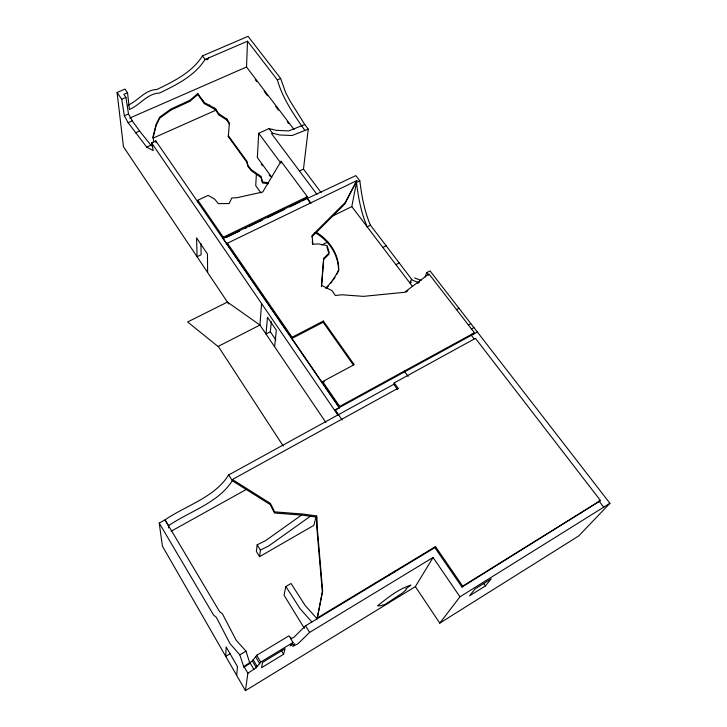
<?xml version="1.0" encoding="UTF-8"?>
<svg xmlns="http://www.w3.org/2000/svg" width="727" height="727" viewBox="0 0 727 727"><rect width="100%" height="100%" fill="white"/><g stroke="black" fill="none" stroke-linecap="round" stroke-linejoin="round"><path stroke-width="1.09" d="M229.359 124.072L226.906 120.109L218.809 114.848L215.201 109.477L215.201 108.45L204.351 102.607L197.78 93.547L189.901 100.271L170.881 109.05L159.667 117.147L156.096 124.344L153.015 136.658L153.751 142.138M218.809 114.848L218.818 113.83L215.201 108.45M223.234 238.992L223.262 237.193L197.826 200.225L208.149 195.39L214.629 199.107L218.327 203.624L229.141 203.551L231.84 197.953L236.793 197.744L262.738 191.983L281.049 161.267L307.339 196.69L307.094 198.553L310.765 203.487M226.906 120.109L226.924 119.092L218.818 113.83M268.299 183.722L262.465 182.94L261.02 177.443L251.342 170.772L247.88 166.438L246.926 162.321L228.323 136.685L228.351 135.676L246.962 161.33L247.925 165.456L251.397 169.791L261.084 176.47L262.529 181.968L268.372 182.759M227.378 245.008L227.415 243.218L356.857 180.569L344.907 203.887L311.865 236.802M294.162 129.651L246.526 67.02L247.516 41.203L205.141 59.423C194.554 75.981 176.716 84.677 159.558 93.047C146.936 93.556 140.229 105.015 129.415 109.477L127.543 92.774L125.008 89.094L117.083 92.483L123.445 146.727L228.669 303.95M243.518 157.641L243.554 156.65M461.99 587.089L462.699 586.135L435.5 546.586L434.873 547.631L461.99 587.089L600.511 500.576L475.449 338.337L394.234 382.902L398.069 388.227L232.367 479.511L232.313 480.729C217.855 503.257 189.774 511.136 168.455 525.739L168.709 527.966M256.367 174.344L255.722 185.639L261.011 192.973M321.107 192.564L303.477 169.073L308.257 129.106L304.767 124.562L288.664 130.915L276.251 130.351L269.035 128.579L258.712 133.295L257.331 157.541L271.853 177.388M261.593 303.586L259.93 325.06L325.878 422.46M321.416 286.629L323.57 259.484L329.067 254.15M228.323 136.685L229.378 123.054L226.924 119.092M281.049 161.267L280.876 163.184L258.712 133.295M236.675 675.392L237.493 666.632L226.152 646.957L225.724 656.336L230.404 653.528M275.878 339.936L270.344 331.794L271.316 321.707M274.597 346.724L276.351 330.222L267.5 317.254L266 334.029L270.344 331.794M301.396 515.17L265.555 540.652L257.158 544.823L256.386 551.475L259.566 556.664L313.882 525.33L316.227 516.134M415.362 586.607L245.444 690.65L162.421 546.15L159.222 523.067L165.029 519.86L219.563 611.561L222.344 613.706L236.121 640.142L245.98 651.156L249.934 663.487L243.863 667.159L243.945 666.468L252.342 660.97L256.713 655.291L288.992 635.789L293.026 642.468L290.155 645.885L294.808 643.722L292.817 646.376L297.825 643.877L309.611 632.408L433.083 557.482L459.964 596.803L439.78 623.139L415.362 586.607L433.083 557.482M259.566 556.664L260.402 550.094L257.158 544.823M291.9 338.882L292.118 337.273L227.415 243.218M245.444 690.65L247.862 673.22L243.945 666.468M353.249 364.854L323.133 322.243L323.351 321.043L292.118 337.273M336.601 274.57A81.688 68.838 4.2 0 0 338.528 270.844L338.718 269.862A51.926 44.247 6.1 0 0 316.754 232.504M412.518 286.483L351.804 206.613L356.484 182.45L359.847 180.823L355.821 175.625L307.094 198.553M304.368 628.364L284.012 595.131L285.893 586.507L291.027 583.472L305.104 605.409L317.126 618.786L322.325 591.969L316.772 526.612L316.527 517.106L302.841 515.207L274.47 512.998L270.253 504.602L232.313 480.729L228.714 474.922C214.447 497.532 186.294 505.292 165.029 519.86L168.455 525.739M317.126 618.786L322.643 591.024L317.063 525.512L316.818 515.979L303.095 514.071L274.633 511.863L270.417 503.438L232.367 479.511M290.664 637.843L290.809 637.106M322.306 383.12L322.615 381.602L354.194 364.645L323.351 321.043M335.065 410.219L339.336 407.892L155.814 140.893L151.534 142.81L338.028 415.235L335.156 409.837L477.366 332.039M339.336 407.892L339.691 406.429L474.404 332.766L428.966 273.934L404.612 292.281L363.427 296.362L341.963 294.78L335.311 295.489L332.057 290.673L321.634 285.375L323.779 258.185L329.295 252.851L327.132 245.617L318.626 243.963L312.892 244.163L312.056 235.484L345.161 202.524L356.857 180.569M153.088 137.667L156.169 125.362L159.731 118.165L170.936 110.077L189.929 101.298L197.799 94.583L197.78 93.547M283.594 654.282L285.075 648.693L262.574 662.361L261.556 667.695L283.594 654.282L281.358 650.538M425.24 276.878L426.613 272.707L430.048 270.907L609.917 503.302L578.765 535.908L439.78 623.139M228.133 475.249L393.761 384.31L394.234 382.902M398.069 388.227L397.496 389.499L393.761 384.31M405.148 370.634L404.748 371.77L408.138 376.413M471.896 334.129L471.378 335.311L474.14 338.9M473.877 333.947L474.404 332.766M389.236 575.211L389.736 574.23M394.652 571.94L395.17 570.949M208.54 57.96L207.604 59.705L205.141 59.423L202.506 55.87L248.061 36.35L280.631 78.443L285.802 92.947L290.055 100.935L304.767 124.562M247.862 673.22L256.277 667.704L260.702 662.088L293.026 642.468M485.382 585.953L491.207 578.837L475.049 588.915L469.542 595.858L485.382 585.953L483.682 583.517M202.506 55.87C191.973 72.436 174.153 81.115 157.014 89.448C144.764 89.848 138.194 100.799 127.861 105.324M580.337 513.589L581.364 512.462M434.873 547.631L305.54 625.783L293.853 637.334L290.855 638.815M406.029 292.163L407.838 290.809M417.734 283.339L419.534 281.985M311.129 515.697L268.799 545.895L260.402 550.094M459.964 596.803L609.917 503.302M462.699 586.135L600.511 500.576M317.435 617.905L435.5 546.586M243.863 667.159L239.819 654.854L245.98 651.156M171.19 531.201L246.326 489.435M468.224 325.024L470.832 323.597M471.296 328.995L473.904 327.577M456.392 309.702L458.991 308.303M322.388 382.72L324.36 381.657M291.954 338.455L323.133 322.243M411.518 282.112L409.855 282.976L411.291 279.695L418.679 282.658M395.915 264.646L399.223 262.947M382.865 247.471L386.146 245.799M411.845 279.504L370.452 225.206L367.18 226.842C361.155 212.884 358.311 197.553 356.484 182.45M321.707 245.008L327.723 242.009M331.494 216.582L351.804 206.613M223.262 237.193L307.339 196.69M226.306 237.511L239.601 231.095M244.717 228.632L246.762 227.642M248.807 226.66L262.102 220.245M267.209 217.782L284.602 209.394M289.709 206.931L299.942 201.997M301.987 201.015L306.076 199.044M299.388 171.009L303.477 169.073M316.954 194.373L271.58 133.695L272.534 133.259L279.741 134.995L292.145 135.504L308.257 129.106M117.083 92.483L121.718 99.254L124.362 115.738L128.125 122.69L146.681 147.072L150.88 145.191L152.77 146.2M247.516 41.203L277.369 79.897L280.631 78.443M153.124 138.121L216.355 109.968M135.449 132.868L139.611 131.033L150.88 145.191M128.125 122.69L132.269 120.873L139.611 131.033M129.679 118.092L246.526 67.02M124.362 115.738L128.506 113.93L125.935 97.436L123.835 94.374L127.543 92.774M121.718 99.254L125.935 97.436M414.626 277.959L421.169 280.431M197.799 94.583L204.36 103.634L215.201 109.477M146.681 147.072L153.261 150.625L151.534 142.81M311.865 621.967L299.924 608.508L285.893 586.507M239.819 654.854L230.095 643.74L216.301 617.25L213.574 615.06L159.222 523.067M426.613 272.707L428.539 275.197M598.884 500.894L603.719 507.173M305.004 130.615C293.972 114.848 282.694 98.627 277.369 79.897M255.322 79.697L256.686 81.488M264.155 91.32L267.554 95.791M275.715 106.524L278.432 110.095M287.265 121.718L288.628 123.508M269.035 128.579L272.534 133.259M310.829 202.997L307.157 198.062L223.244 238.52L339.427 407.502M261.229 163.939L262.547 165.738M269.144 174.753L270.462 176.561M322.615 381.602L339.691 406.429M335.156 409.837L342.135 420.015M218.273 346.37L283.212 446.014M305.54 625.783L309.611 632.408M256.713 655.291L260.702 662.088M255.795 657.035L259.766 663.806M253.105 659.571L257.049 666.323M252.342 660.97L256.277 667.704M250.024 662.788L253.95 669.522M128.506 113.93L132.269 120.873M370.452 225.206C364.436 211.257 361.637 195.917 359.847 180.823M326.914 246.926L328.45 252.087M155.814 140.893L156.069 142.783M312.283 241.137L312.601 244.39M197.826 200.225L197.871 202.088M200.925 243.672L201.134 254.768L197.072 256.731L196.59 237.902L207.44 253.977L207.622 272.498M202.897 100.59L202.906 101.626M204.351 102.607L204.36 103.634M209.503 105.006L209.512 106.033M338.718 269.862A81.815 68.911 4.2 0 1 325.714 288.156M334.983 277.305A81.688 68.838 4.2 0 1 333.22 279.968M331.966 281.712A81.688 68.838 4.2 0 1 330.649 283.421M328.549 285.92A81.688 68.838 4.2 0 1 326.314 288.337M314.955 232.522A51.853 44.202 6.1 0 1 338.528 270.844M406.148 588.706L406.129 589.67L402.74 592.814L385.037 604.428L380.566 605.736L377.549 605.827C387.827 597.685 398.132 589.134 410.891 585.09L406.148 588.706M259.93 325.06L218.036 346.488L187.639 321.979L227.415 302.068L259.93 325.06"/></g></svg>
